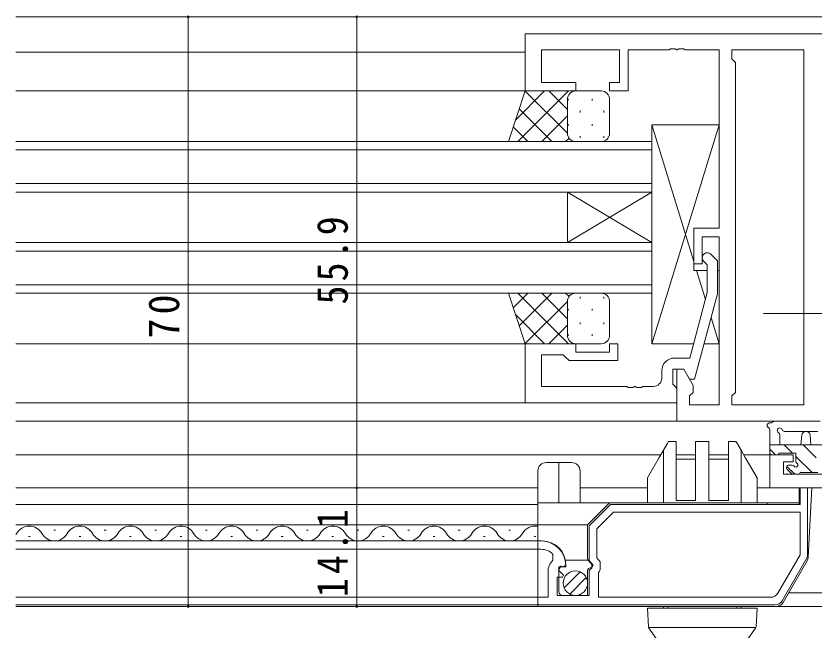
# Model space of a CAD drawing. Units: millimetres on the paper. Extents: x -420 to 373, y -297 to 267.
# Drawn here: x 137.9 to 232.6, y -98.6 to -25.7 of the extents above; entities that cross this region are included whole.
import ezdxf

# ---------------------------------------------------------------- set-up
doc = ezdxf.new("R2010")
doc.units = ezdxf.units.MM
doc.linetypes.add('CHAIN2', pattern=[12, 9, -1, 1, -1])
for name, color, linetype, lineweight in [('0-3_YKK_11', 7, 'Continuous', 9), ('0-4_YKK_12', 2, 'Continuous', 9), ('0-6_YKK_13', 4, 'Continuous', 9), ('0-7_YKK_D', 6, 'Continuous', 9)]:
    doc.layers.add(name, color=color, linetype=linetype, lineweight=lineweight)
doc.styles.add('ＭＳ ゴシック', font='')
doc.styles.get('ＭＳ ゴシック').set_extended_font_data('MS Gothic')

msp = doc.modelspace()

# ---------------------------------------------------------------- linework, layer by layer
at = {"layer": '0-3_YKK_11'}
for p, q in [((198.3, -27.852), (198.3, -34.652)), ((250.3, -27.852), (198.3, -27.852)), ((200.23, -33.652), (200.23, -29.782)), ((200.23, -29.782), (209.5, -29.782)), ((209.5, -29.782), (209.5, -33.652)), ((210.5, -29.782), (215.342, -29.782)), ((210.5, -34.652), (210.5, -29.782)), ((215.342, -29.782), (215.525, -29.662)), ((215.525, -29.662), (216.075, -29.662)), ((216.075, -29.662), (216.258, -29.782)), ((216.258, -29.782), (216.342, -29.782)), ((216.342, -29.782), (216.525, -29.662)), ((216.525, -29.662), (217.075, -29.662)), ((221.3, -29.782), (221.3, -50.952)), ((231.37, -29.782), (222.8, -29.782)), ((222.8, -29.782), (222.8, -30.852)), ((231.37, -71.922), (231.37, -29.782)), ((231.37, -71.922), (231.37, -29.782)), ((222.8, -30.852), (223.23, -31.282)), ((223.23, -31.282), (223.23, -70.422)), ((204.3, -33.652), (200.23, -33.652)), ((204.3, -34.652), (204.3, -33.652)), ((208.3, -33.652), (208.3, -34.652)), ((209.5, -33.652), (208.3, -33.652)), ((198.3, -34.652), (204.3, -34.652)), ((208.3, -34.652), (210.5, -34.652)), ((218.3, -50.952), (218.3, -55.152)), ((221.3, -50.952), (218.3, -50.952)), ((219.3, -55.152), (219.3, -51.952)), ((219.3, -51.952), (221.3, -51.952)), ((221.3, -51.952), (221.3, -71.922)), ((219.9, -55.3), (219.476, -54.876)), ((220.324, -54.027), (221.1, -54.803)), ((221.1, -54.803), (221.1, -58.748)), ((218.3, -55.152), (219.3, -55.152)), ((219.9, -58.59), (219.9, -55.3)), ((217.82, -66.352), (219.9, -58.59)), ((221.1, -58.748), (218.393, -68.852)), ((198.3, -64.652), (204.3, -64.652)), ((198.3, -71.652), (198.3, -64.652)), ((204.3, -64.652), (204.3, -65.652)), ((208.3, -64.652), (209.3, -64.652)), ((208.3, -65.652), (208.3, -64.652)), ((209.3, -64.652), (209.3, -66.652)), ((200.23, -65.952), (200.23, -69.722)), ((202.8, -65.952), (200.23, -65.952)), ((203, -66.152), (202.8, -65.952)), ((203.5, -66.652), (203, -66.152)), ((204.3, -65.652), (208.3, -65.652)), ((209.3, -66.652), (203.5, -66.652)), ((216, -66.352), (217.82, -66.352)), ((214.5, -68.722), (214.5, -67.852)), ((215.8, -67.652), (215.8, -69.452)), ((217.1, -67.652), (215.8, -67.652)), ((216.3, -67.652), (216.3, -73.852)), ((217.1, -67.652), (216.3, -67.652)), ((217.793, -68.852), (217.1, -67.652)), ((218.23, -69.609), (217.1, -67.652)), ((218.393, -68.852), (217.793, -68.852)), ((200.23, -69.722), (210.342, -69.722)), ((210.342, -69.722), (210.525, -69.842)), ((210.525, -69.842), (211.075, -69.842)), ((211.075, -69.842), (211.258, -69.722)), ((211.258, -69.722), (211.342, -69.722)), ((211.342, -69.722), (211.525, -69.842)), ((211.525, -69.842), (212.075, -69.842)), ((212.075, -69.842), (212.258, -69.722)), ((212.258, -69.722), (213.5, -69.722)), ((215.8, -69.452), (216, -69.652)), ((216, -69.652), (216.3, -69.952)), ((216.3, -69.952), (216.3, -71.652)), ((218.23, -70.422), (218.23, -69.609)), ((217.8, -70.852), (218.23, -70.422)), ((217.8, -71.922), (217.8, -70.852)), ((223.23, -70.422), (222.8, -70.852)), ((222.8, -70.852), (222.8, -71.922)), ((216.3, -71.652), (198.3, -71.652)), ((221.3, -71.922), (217.8, -71.922)), ((222.8, -71.922), (231.37, -71.922)), ((216.3, -73.852), (233.3, -73.852)), ((227.3, -77.852), (230.1, -77.852)), ((227.3, -81.752), (227.3, -77.852)), ((230.1, -77.852), (230.1, -78.652)), ((228.93, -78.652), (228.93, -80.122)), ((230.1, -78.652), (228.93, -78.652)), ((228.93, -80.122), (234.2, -80.122)), ((257.3, -81.752), (227.3, -81.752)), ((230.9, -81.752), (230.9, -83.752)), ((231.8, -81.752), (230.9, -81.752)), ((231.8, -89.936), (231.8, -81.752)), ((208.4, -83.752), (205.9, -86.252)), ((230.9, -83.752), (208.4, -83.752)), ((208.773, -84.652), (206.8, -86.624)), ((230.9, -84.652), (208.773, -84.652)), ((230.9, -84.652), (208.773, -84.652)), ((230.9, -89.695), (230.9, -84.652)), ((205.9, -86.252), (205.9, -90.383)), ((206.8, -86.624), (206.8, -90.055)), ((199.8, -88.052), (199.8, -89.052)), ((200.2, -88.052), (199.8, -88.052)), ((199.8, -89.052), (200.2, -89.052)), ((201.587, -89.653), (201.577, -90.346)), ((228.269, -94.252), (230.9, -89.695)), ((228.789, -95.152), (231.8, -89.936)), ((205.9, -90.383), (206.353, -90.923)), ((206.8, -90.055), (207.2, -90.532)), ((207.2, -90.532), (207.2, -91.479)), ((201, -91.752), (201, -94.752)), ((202.259, -91.528), (202.529, -91.059)), ((202.836, -92.105), (202.259, -91.528)), ((202.529, -91.059), (202.848, -91.145)), ((202.848, -91.145), (203.1, -90.952)), ((206.2, -91.252), (205.9, -91.552)), ((205.9, -91.552), (205.9, -94.552)), ((206.353, -90.923), (206.2, -91.252)), ((207.1, -91.652), (207, -91.825)), ((207, -91.825), (207, -94.752)), ((207.2, -91.479), (207.1, -91.652)), ((202.1, -92.352), (202.734, -92.352)), ((202.1, -94.552), (202.1, -92.352)), ((202.734, -92.352), (202.836, -92.105)), ((205.9, -94.552), (202.1, -94.552)), ((199.8, -94.752), (199.8, -95.652)), ((201, -94.752), (199.8, -94.752)), ((207, -94.752), (227.403, -94.752)), ((199.8, -95.652), (227.923, -95.652))]:
    msp.add_line(p, q, dxfattribs=at)
msp.add_lwpolyline([(217.075, -29.662), (217.258, -29.782), (221.3, -29.782)], dxfattribs=at)
for centre, radius, start, end in [((219.9, -54.452), 0.6, 44.99998, 225), ((216, -67.852), 1.5, 90, 179.99998), ((213.5, -68.722), 1, 270, 359.99998), ((200.2, -90.952), 2.9, 0, 89.99998), ((200.2, -90.952), 1.9, 43.13226, 89.99997), ((203, -91.752), 2, 135.34279, 179.99997), ((227.403, -93.752), 1, 269.99997, 329.99998), ((227.923, -94.652), 1, 269.99998, 330.00002)]:
    msp.add_arc(centre, radius, start, end, dxfattribs=at)
at = {"layer": '0-4_YKK_12'}
for p, q in [((257.6, -25.852), (137.877, -25.852)), ((198.3, -30.052), (137.877, -30.052)), ((198.8, -34.652), (137.877, -34.652)), ((213.3, -40.652), (137.877, -40.651)), ((213.3, -40.652), (213.3, -46.652)), ((213.3, -41.652), (137.877, -41.652)), ((213.3, -45.652), (137.877, -45.651)), ((213.3, -46.652), (137.877, -46.652)), ((203.3, -46.652), (203.3, -52.652)), ((213.3, -52.652), (203.3, -46.652)), ((213.3, -46.652), (203.3, -52.652)), ((213.3, -46.652), (213.3, -52.652)), ((213.3, -52.652), (137.877, -52.651)), ((213.3, -52.652), (213.3, -58.652)), ((213.3, -53.652), (137.877, -53.652)), ((213.3, -57.652), (137.877, -57.651)), ((213.3, -58.652), (137.877, -58.652)), ((198.3, -64.652), (137.877, -64.652)), ((198.3, -71.652), (137.877, -71.652)), ((216.6, -73.852), (137.877, -73.852)), ((214.376, -77.852), (137.877, -77.852)), ((218.5, -77.852), (216.2, -77.852)), ((222.4, -77.852), (220.1, -77.852)), ((227.6, -77.852), (224.224, -77.852)), ((137.877, -81.752), (199.8, -81.752)), ((137.877, -83.752), (199.8, -83.752)), ((137.877, -86.152), (199.8, -86.152)), ((142.36, -86.792), (142.56, -86.792)), ((148.36, -86.792), (148.56, -86.792)), ((154.36, -86.792), (154.56, -86.792)), ((160.36, -86.792), (160.56, -86.792)), ((166.36, -86.792), (166.56, -86.792)), ((172.36, -86.792), (172.56, -86.792)), ((178.36, -86.792), (178.56, -86.792)), ((184.36, -86.792), (184.56, -86.792)), ((190.36, -86.792), (190.56, -86.792)), ((196.36, -86.792), (196.56, -86.792)), ((137.877, -88.052), (199.8, -88.052)), ((139.36, -87.552), (139.56, -87.552)), ((145.36, -87.552), (145.56, -87.552)), ((151.36, -87.552), (151.56, -87.552)), ((157.36, -87.552), (157.56, -87.552)), ((163.36, -87.552), (163.56, -87.552)), ((169.36, -87.552), (169.56, -87.552)), ((175.36, -87.552), (175.56, -87.552)), ((181.36, -87.552), (181.56, -87.552)), ((187.36, -87.552), (187.56, -87.552)), ((193.36, -87.552), (193.56, -87.552)), ((199.36, -87.552), (199.56, -87.552)), ((137.877, -89.052), (199.8, -89.052)), ((237.3, -94.222), (229.541, -94.222)), ((137.877, -94.752), (199.8, -94.752)), ((137.877, -95.652), (199.8, -95.652)), ((237.3, -95.852), (137.877, -95.852))]:
    msp.add_line(p, q, dxfattribs=at)
for centre, start, end in [((139.46, -88.01), 29.20253, 150.79745), ((145.46, -88.01), 29.20253, 150.79745), ((151.46, -88.01), 29.20253, 150.79745), ((157.46, -88.01), 29.20253, 150.79745), ((163.46, -88.01), 29.20253, 150.79745), ((169.46, -88.01), 29.20253, 150.79745), ((175.46, -88.01), 29.20253, 150.79745), ((181.46, -88.01), 29.20253, 150.79745), ((187.46, -88.01), 29.20253, 150.79745), ((193.46, -88.01), 29.20253, 150.79745), ((199.46, -88.01), 78.58871, 150.79745), ((136.46, -86.333), 325.56828, 330.79745), ((142.46, -86.333), 209.20253, 330.79745), ((148.46, -86.333), 209.20253, 330.79745), ((154.46, -86.333), 209.20253, 330.79745), ((160.46, -86.333), 209.20253, 330.79745), ((166.46, -86.333), 209.20253, 330.79745), ((172.46, -86.333), 209.20253, 330.79745), ((178.46, -86.333), 209.20253, 330.79745), ((184.46, -86.333), 209.20253, 330.79745), ((190.46, -86.333), 209.20253, 330.79745), ((196.46, -86.333), 209.20253, 330.79745)]:
    msp.add_arc(centre, 1.718, start, end, dxfattribs=at)
at = {"layer": '0-6_YKK_13'}
for p, q in [((196.3, -40.652), (198.3, -34.652)), ((200.603, -34.652), (197.148, -38.107)), ((203.432, -34.652), (197.432, -40.652)), ((203.3, -39.672), (198.295, -34.667)), ((198.3, -34.652), (204.3, -34.652)), ((203.3, -36.843), (201.108, -34.652)), ((203.987, -34.702), (203.937, -34.652)), ((207.3, -34.652), (204.3, -34.652)), ((203.3, -35.652), (203.3, -39.652)), ((203.3, -35.652), (203.3, -39.652)), ((203.39, -35.572), (203.39, -35.772)), ((206.22, -35.572), (206.22, -35.772)), ((208.3, -39.652), (208.3, -35.652)), ((201.451, -40.652), (197.588, -36.788)), ((203.3, -37.612), (200.26, -40.652)), ((204.805, -36.987), (204.805, -37.187)), ((207.635, -36.987), (207.635, -37.187)), ((203.39, -38.602), (203.39, -38.802)), ((206.22, -38.602), (206.22, -38.802)), ((213.3, -64.652), (213.3, -38.652)), ((213.3, -64.652), (221.3, -38.652)), ((213.3, -38.652), (218.3, -54.902)), ((213.3, -38.652), (221.3, -38.652)), ((221.3, -38.652), (221.3, -50.952)), ((198.623, -40.652), (196.881, -38.909)), ((204.3, -40.652), (196.3, -40.652)), ((203.495, -40.245), (203.089, -40.652)), ((204.28, -40.652), (204.28, -40.651)), ((204.3, -40.652), (207.3, -40.652)), ((204.805, -40.017), (204.805, -40.217)), ((207.635, -40.017), (207.635, -40.217)), ((213.3, -64.052), (213.3, -40.052)), ((218.3, -50.952), (218.3, -55.952)), ((221.3, -50.952), (218.3, -50.952)), ((218.3, -55.952), (219.9, -55.952)), ((218.623, -55.952), (219.684, -59.398)), ((221.1, -55.952), (221.3, -55.952)), ((221.1, -55.952), (221.3, -55.952)), ((221.3, -55.952), (221.3, -64.652)), ((204.3, -58.652), (196.3, -58.652)), ((196.3, -58.652), (198.3, -64.652)), ((198.623, -58.652), (196.881, -60.394)), ((203.432, -64.652), (197.432, -58.652)), ((201.451, -58.652), (197.588, -62.515)), ((203.3, -61.692), (200.26, -58.652)), ((203.495, -59.058), (203.089, -58.652)), ((204.28, -58.652), (204.28, -58.652)), ((204.3, -58.652), (207.3, -58.652)), ((203.3, -59.631), (198.295, -64.637)), ((203.3, -63.652), (203.3, -59.652)), ((203.3, -63.652), (203.3, -59.652)), ((204.805, -59.287), (204.805, -59.087)), ((207.635, -59.287), (207.635, -59.087)), ((208.3, -59.652), (208.3, -63.652)), ((203.39, -60.702), (203.39, -60.502)), ((206.22, -60.702), (206.22, -60.502)), ((200.603, -64.652), (197.148, -61.197)), ((203.3, -62.46), (201.108, -64.652)), ((204.805, -62.317), (204.805, -62.117)), ((207.635, -62.317), (207.635, -62.117)), ((203.39, -63.732), (203.39, -63.532)), ((206.22, -63.732), (206.22, -63.532)), ((198.3, -64.652), (204.3, -64.652)), ((203.987, -64.601), (203.937, -64.652)), ((207.3, -64.652), (204.3, -64.652)), ((218.276, -64.652), (213.3, -64.652)), ((233.028, -73.852), (227.866, -73.852)), ((227.3, -77.552), (227.3, -74.871)), ((228.5, -75.471), (228.5, -76.652)), ((233.028, -75.052), (229.067, -75.054)), ((231, -76.652), (231.102, -75.507)), ((232.2, -76.652), (232.098, -75.507)), ((214.7, -77.291), (215.131, -76.545)), ((216.2, -76.252), (216.2, -76.545)), ((216.2, -83.252), (216.2, -76.545)), ((218.5, -76.252), (218.5, -76.545)), ((218.5, -76.252), (220.1, -76.252)), ((218.5, -83.252), (218.5, -76.545)), ((220.1, -76.545), (220.1, -76.252)), ((220.1, -83.252), (220.1, -76.545)), ((222.4, -76.545), (222.4, -76.252)), ((222.4, -76.252), (223.3, -76.252)), ((222.4, -83.252), (222.4, -76.545)), ((223.469, -76.545), (223.3, -76.252)), ((223.9, -77.291), (223.469, -76.545)), ((227.3, -76.652), (234.9, -76.652)), ((230.026, -77.652), (229.026, -76.652)), ((232.8, -78.18), (231.271, -76.652)), ((214.7, -77.291), (214.2, -78.157)), ((214.7, -77.291), (214.7, -83.459)), ((223.9, -77.291), (224.4, -78.157)), ((223.9, -83.459), (223.9, -77.291)), ((227.981, -77.852), (227.3, -77.171)), ((214.2, -78.157), (212.8, -80.582)), ((216.2, -78.352), (218.5, -78.352)), ((220.1, -78.352), (222.4, -78.352)), ((225.8, -80.582), (224.4, -78.157)), ((228.2, -77.852), (227.6, -77.852)), ((230.4, -77.652), (228.4, -77.652)), ((230.4, -78.591), (230.4, -77.652)), ((232.326, -79.952), (230.4, -78.025)), ((200.8, -78.752), (202.3, -78.752)), ((202.3, -78.752), (203.8, -78.752)), ((202.3, -78.752), (202.3, -83.552)), ((230.281, -80.152), (229.337, -79.207)), ((229.6, -79.052), (229.939, -79.052)), ((199.8, -79.752), (199.8, -83.552)), ((204.8, -79.752), (204.8, -83.552)), ((229.888, -80.064), (229.388, -79.564)), ((230.7, -80.152), (230.1, -80.152)), ((233, -79.952), (230.9, -79.952)), ((212.8, -80.582), (212.8, -83.552)), ((225.8, -80.582), (225.8, -83.552)), ((212.8, -81.752), (204.8, -81.752)), ((229.8, -81.752), (225.8, -81.752)), ((229.8, -81.752), (230.8, -81.752)), ((230.8, -83.675), (230.8, -81.752)), ((232.3, -81.752), (230.8, -81.752)), ((231.869, -89.971), (232.3, -81.752)), ((218.5, -83.252), (216.2, -83.252)), ((220.1, -83.252), (222.4, -83.252)), ((199.8, -86.152), (199.8, -83.552)), ((206.886, -83.552), (199.8, -83.552)), ((205.7, -86.152), (208.3, -83.552)), ((206.886, -83.552), (208.3, -83.552)), ((208.3, -83.552), (215.8, -83.552)), ((214.7, -83.552), (214.7, -83.459)), ((222.8, -83.552), (215.8, -83.552)), ((222.8, -83.552), (227, -83.552)), ((223.9, -83.459), (223.9, -83.552)), ((227, -83.552), (228, -83.552)), ((227, -83.752), (227, -83.552)), ((228, -83.552), (229.8, -83.552)), ((229.8, -83.552), (230.8, -83.552)), ((199.8, -88.052), (199.8, -86.152)), ((205.7, -86.152), (199.8, -86.152)), ((205.7, -90.147), (205.7, -86.152)), ((199.8, -88.052), (200.3, -88.052)), ((199.8, -88.052), (199.8, -95.852)), ((205.77, -90.339), (203.053, -90.339)), ((203.1, -90.852), (203.1, -91.152)), ((206.2, -90.852), (205.77, -90.339)), ((206.2, -91.252), (206.2, -90.852)), ((228.889, -95.352), (231.737, -90.419)), ((203.1, -91.152), (202.3, -91.152)), ((202.3, -91.152), (202.3, -94.052)), ((202.912, -93.629), (204.81, -91.731)), ((205.7, -94.552), (205.7, -91.552)), ((206, -91.252), (206.2, -91.252)), ((203.594, -94.362), (205.543, -92.412)), ((202.8, -94.552), (205.7, -94.552)), ((228.023, -95.852), (199.8, -95.852)), ((212.8, -96.052), (212.916, -98.264)), ((212.8, -96.052), (225.8, -96.052)), ((214.7, -96.052), (214.7, -95.852)), ((223.4, -96.052), (223.4, -95.852)), ((223.4, -96.052), (223.4, -95.852)), ((223.9, -95.852), (223.9, -96.052)), ((225.8, -96.052), (225.684, -98.264)), ((225.666, -98.352), (212.934, -98.352)), ((213.85, -99.644), (212.972, -98.423)), ((224.751, -99.644), (225.628, -98.423))]:
    msp.add_line(p, q, dxfattribs=at)
at = {"layer": '0-6_YKK_13', "linetype": 'CHAIN2'}
msp.add_line((226.548, -61.052), (242.3, -61.052), dxfattribs=at)
at = {"layer": '0-6_YKK_13'}
for points in [[(220.348, -61.556), (221.3, -64.652), (219.518, -64.652)], [(215.131, -76.545), (215.3, -76.252), (216.2, -76.252)], [(215.2, -95.852), (215.2, -96.052), (215.2, -95.852)]]:
    msp.add_lwpolyline(points, dxfattribs=at)
msp.add_circle((204.25, -93.069), 1.45, dxfattribs=at)
for centre, radius, start, end in [((204.3, -35.652), 1, 90.00009, 180.00009), ((204.3, -35.652), 1, 90.00009, 180.00009), ((207.3, -35.652), 1, 0.00009, 90.00009), ((204.3, -39.652), 1, 180.00009, 270.00009), ((204.3, -39.652), 1, 180.00009, 270.00009), ((207.3, -39.652), 1, 270.00009, 0.00009), ((204.3, -59.652), 1, 89.99989, 179.99989), ((204.3, -59.652), 1, 89.99989, 179.99989), ((207.3, -59.652), 1, 359.99989, 89.99989), ((204.3, -63.652), 1, 179.99989, 269.99989), ((204.3, -63.652), 1, 179.99989, 269.99989), ((207.3, -63.652), 1, 269.99989, 359.99989), ((227.866, -74.152), 0.3, 90, 139.47121), ((227.3, -74.352), 0.3, 79.47121, 239.99998), ((227, -74.871), 0.3, 0, 60), ((227.41, -73.762), 0.3, 259.47121, 319.47121), ((228.5, -74.952), 0.3, 19.18974, 239.99998), ((228.2, -75.471), 0.3, 0, 60), ((229.067, -74.755), 0.3, 199.18974, 270.04022), ((231.6, -75.552), 0.5, 5.09206, 174.90793), ((227.6, -77.552), 0.3, 180, 270), ((228.2, -77.652), 0.2, 270, 0), ((200.8, -79.752), 1, 90, 180), ((203.8, -79.752), 1, 0, 90), ((229.6, -79.352), 0.3, 90, 225), ((229.939, -79.352), 0.3, 33.05573, 90), ((230.4, -79.052), 0.25, 213.05573, 56.94426), ((230.7, -78.591), 0.3, 180, 236.94426), ((230.1, -79.852), 0.3, 225, 270), ((230.7, -79.952), 0.2, 270, 0), ((200.3, -90.852), 2.8, 0, 90), ((206, -90.147), 0.3, 180, 220), ((230.871, -89.919), 1, 330, 357), ((206, -91.552), 0.3, 90, 180), ((202.8, -94.052), 0.5, 180, 270), ((228.023, -94.852), 1, 270, 330), ((213.216, -98.248), 0.3, 183, 215.71893), ((225.385, -98.248), 0.3, 324.28105, 357)]:
    msp.add_arc(centre, radius, start, end, dxfattribs=at)
at = {"layer": '0-7_YKK_D'}
for p, q in [((195.3, -25.852), (157.3, -25.852)), ((158.3, -25.852), (158.3, -95.852)), ((195.3, -25.852), (177.3, -25.852)), ((178.3, -25.852), (178.3, -81.752)), ((195.3, -81.752), (177.3, -81.752)), ((195.3, -81.752), (177.3, -81.752)), ((178.3, -81.752), (178.3, -95.852)), ((195.3, -95.852), (157.3, -95.852)), ((195.3, -95.852), (177.3, -95.852))]:
    msp.add_line(p, q, dxfattribs=at)
for centre, start, end in [((158.3, -25.852), 90, 270), ((158.3, -25.852), 270, 90), ((178.3, -25.852), 90, 270), ((178.3, -25.852), 270, 90), ((178.3, -81.752), 90, 270), ((178.3, -81.752), 90, 270), ((178.3, -81.752), 270, 90), ((178.3, -81.752), 270, 90), ((158.3, -95.852), 90, 270), ((158.3, -95.852), 270, 90), ((178.3, -95.852), 90, 270), ((178.3, -95.852), 270, 90)]:
    msp.add_arc(centre, 0.106, start, end, dxfattribs=at)

# ---------------------------------------------------------------- texts
at = {"layer": '0-7_YKK_D', "color": 3, "char_height": 3.666, "attachment_point": 7, "rotation": 90, "style": 'ＭＳ ゴシック'}
for s, insert in [('\\T1.22;\\W0.9;55.9', (177.3, -59.991)), ('\\T1.21;\\W0.95;70', (157.3, -64.044)), ('\\T1.22;\\W0.9;14.1', (177.3, -94.735))]:
    msp.add_mtext(s, dxfattribs=dict(at, insert=insert))

doc.saveas('drawing.dxf')
